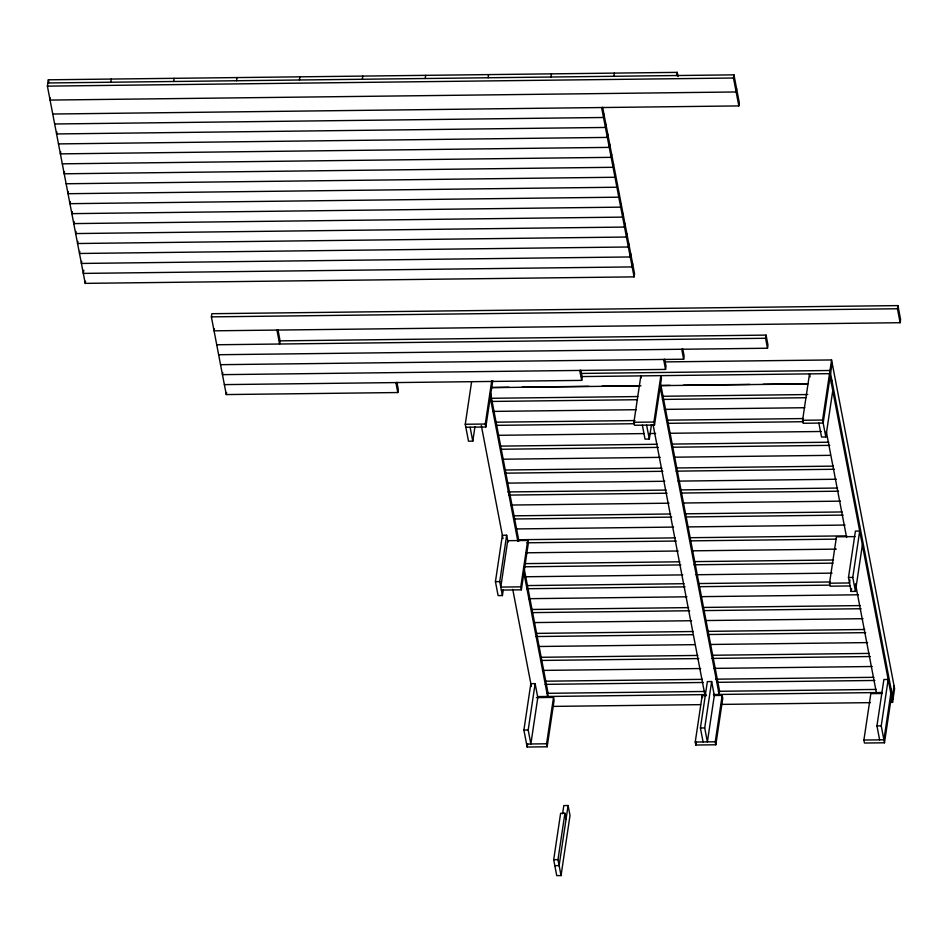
<?xml version="1.0" encoding="UTF-8"?>
<svg xmlns="http://www.w3.org/2000/svg" width="948" height="948" viewBox="0 0 948 948"><rect width="100%" height="100%" fill="white"/><g stroke="black" fill="none" stroke-linecap="round" stroke-linejoin="round"><path stroke-width="1.42" d="M602.632 107.219L634.556 273.711L634.082 276.875L85.225 283.369L47.4 86.126L48.348 79.81L677.251 72.368L678.057 76.551M50.386 97.964L50.078 100.073L736.158 91.968L736.62 88.804M56.88 131.843L56.572 133.941L605.428 127.459L605.902 124.295M60.708 151.763L60.388 153.872L609.256 147.378L609.73 144.215M64.523 171.683L64.215 173.792L613.072 167.298L613.546 164.134M68.351 191.603L68.031 193.712L616.899 187.23L617.361 184.066M70.259 201.569L69.939 203.678L618.807 197.184L619.281 194.02M72.166 211.534L71.858 213.644L620.715 207.15L621.189 203.986M74.074 221.488L73.766 223.598L622.623 217.116L623.097 213.952M75.994 231.454L75.674 233.564L624.531 227.07L625.005 223.906M77.902 241.408L77.582 243.518L626.45 237.036L626.912 233.872M79.81 251.374L79.49 253.483L628.358 246.99L628.832 243.837M81.718 261.34L81.41 263.449L630.266 256.955L630.74 253.791M110.762 82.227L111.236 79.063M83.791 270.239L83.317 273.403L632.174 266.921L632.648 263.757M85.225 283.369L85.545 281.26M173.65 81.481L174.124 78.317M236.55 80.734L237.012 77.57M396.904 382.269L398.267 389.379L397.793 392.543L226.276 394.569L211.38 316.869L211.842 313.705L897.922 305.6L900.6 319.547L900.126 322.711L214.047 330.816L214.367 328.707M222.768 372.54L222.46 374.65L665.543 369.412L666.017 366.248L664.655 359.126M226.276 394.569L226.596 392.46M299.438 79.999L299.912 76.835M362.326 79.253L362.8 76.089M425.214 78.506L425.688 75.342M488.101 77.76L488.576 74.596M474.96 426.647L472.791 441.152L468.502 441.199L465.255 424.266L471.535 382.222M465.824 427.252L485.838 427.015L485.269 424.029L491.763 380.539M485.838 427.015L492.77 380.622M551.001 77.025L551.463 73.861M503.269 589.751L502.404 595.557L498.115 595.605L495.437 581.657L502.369 535.264L506.659 535.217L507.998 542.185M502.404 595.557L499.726 581.61L506.659 535.217M520.784 586.848L527.716 540.455L507.713 540.692L500.781 587.085L520.784 586.848L521.364 589.834L501.35 590.071M521.364 589.834L528.297 543.441L527.716 540.455M603.995 114.329L603.521 117.493L54.664 123.987M613.889 76.278L614.363 73.115M607.81 134.261L607.336 137.413L58.48 143.906M536.367 697.61L553.525 697.396L554.094 700.394L547.162 746.787L527.147 747.024L523.9 730.079L530.833 683.698L535.122 683.638L537.8 697.586L530.868 743.979L528.19 730.031L535.122 683.638M611.638 154.18L611.164 157.344L62.295 163.826M224.368 384.615L581.693 380.385L582.167 377.221L580.804 370.111M527.147 747.024L527.586 744.121M615.453 174.1L614.979 177.264L66.123 183.758M547.162 746.787L546.581 743.789L553.525 697.396M562.591 813.799L563.811 805.575L568.101 805.516L570.021 815.481L561.038 875.585L556.749 875.632L553.691 859.694L560.624 813.301L564.913 813.254L566.051 819.226M561.038 875.585L557.981 859.646L564.913 813.254M676.777 75.532L677.251 72.368M568.101 805.516L559.119 865.619L554.841 865.666M654.499 425.024L653.93 422.038L660.863 375.645L661.431 378.631L654.499 425.024L634.485 425.261L633.916 422.275L640.848 375.882L641.227 377.873M642.353 425.166L645.019 439.114L649.309 439.066L651.477 424.562M220.54 364.684L683.65 359.209L684.124 356.045L682.761 348.935M52.744 114.021L738.824 105.915L733.479 78.02L733.953 74.856L47.874 82.974M738.824 105.915L739.298 102.751L733.953 74.856M713.607 695.512L722.186 695.405L722.755 698.392L715.823 744.784L695.808 745.021L695.24 742.035L702.172 695.642L706.461 695.595M695.808 745.021L696.247 742.13M703.096 741.94L700.418 727.993L707.362 681.6L711.64 681.553L714.318 695.5L707.386 741.893L704.708 727.945L711.64 681.553M218.633 354.73L767.501 348.236L765.581 338.27L766.055 335.106L279.328 340.865M767.501 348.236L767.975 345.072L766.055 335.106M715.823 744.784L715.242 741.798L722.186 695.405M830.093 376.64L823.16 423.033L803.146 423.27L802.577 420.272L809.509 373.891L810.078 376.877M818.871 423.081L821.549 437.028L825.838 436.981L822.58 420.047L831.562 359.944L664.714 361.911M830.567 373.476L832.143 362.93M831.432 383.608L831.906 380.444M825.838 436.981L832.771 390.588M850.107 585.947L830.093 586.184L829.524 583.198L836.456 536.805L855.037 536.592M848.484 577.486L855.416 531.093L859.706 531.046L852.773 577.439L855.44 591.374L851.15 591.434L848.484 577.486L852.773 577.439M849.965 580.058L849.527 582.961L829.524 583.198M851.15 591.434L851.588 588.53M900.126 322.711L897.448 308.764L897.922 305.6M855.44 591.374L862.372 544.981M891.416 696.401L884.484 742.794L864.469 743.031L863.901 740.044L870.833 693.652L882.268 693.509M879.625 739.855L876.947 725.907L883.88 679.515L888.169 679.467L881.237 725.86L884.484 742.794M890.646 692.419L891.12 689.255M890.847 693.415L883.903 739.807L863.901 740.044M892.459 696.223L894.035 685.688M889.603 702.409L892.566 702.373L894.604 688.675L831.562 359.944M47.4 86.126L733.479 78.02M211.38 316.869L897.448 308.764M216.725 344.764L765.581 338.27M580.449 373.441L829.986 370.49L893.028 699.221M581.456 376.581L829.524 373.654L892.566 702.373M491.206 387.471L508.958 387.258M522.265 387.104L588.803 386.322M602.11 386.156L639.07 385.718M659.725 385.481L670.07 385.35M683.378 385.196L749.915 384.414M763.223 384.26L807.589 383.727M491.811 387.625L640.955 385.86M660.152 385.635L807.803 383.893M489.926 398.302L637.779 396.56M662.865 396.264L807.779 394.546M490.934 401.454L637.317 399.724M662.403 399.428L805.824 397.733M492.841 411.408L636.262 409.714M664.311 409.382L804.781 407.723M495.982 422.192L634.97 420.556M667.451 420.165L803.489 418.566M465.255 424.266L485.269 424.029M633.916 422.275L653.93 422.038M802.577 420.272L822.58 420.047M496.989 425.344L634.508 423.72M668.459 423.318L803.015 421.718M498.897 435.298L643.81 433.591M649.724 433.52L655.637 433.449M670.366 433.272L821.193 431.494M500.568 446.105L657.308 444.257M672.037 444.079L828.777 442.218M501.575 449.245L658.315 447.397M673.044 447.219L829.784 445.37M503.483 459.211L660.223 457.363M674.952 457.185L830.211 455.348M505.154 470.007L661.894 468.158M676.623 467.98L833.363 466.132M504.68 473.171L662.889 471.298M676.149 471.144L834.37 469.272M508.069 483.125L664.809 481.264M678.069 481.11L836.278 479.238M507.879 491.941L666.089 490.069M680.83 489.903L837.558 488.042M508.886 495.093L667.096 493.221M681.837 493.043L838.565 491.194M510.794 505.047L669.004 503.187M683.745 503.009L840.473 501.148M513.946 515.831L670.674 513.982M685.416 513.804L842.144 511.956M514.954 518.983L671.682 517.122M686.423 516.956L843.151 515.096M516.861 528.937L673.59 527.088M688.331 526.91L845.059 525.062M518.532 539.744L675.26 537.883M690.002 537.717L846.73 535.857M526.922 542.801L676.268 541.035M691.009 540.858L835.911 539.151M525.879 552.803L678.175 551.001M692.917 550.824L836.337 549.129M524.588 563.633L679.846 561.797M694.588 561.619L833.576 559.984M524.114 566.797L680.854 564.937M694.114 564.783L833.102 563.148M524.552 576.775L682.761 574.903M696.022 574.749L832.048 573.137M495.437 581.657L499.726 581.61M527.313 585.568L684.053 583.707M698.783 583.541L830.377 581.977M526.839 588.732L685.06 586.859M699.79 586.682L829.915 585.141M528.759 598.686L686.968 596.813M701.698 596.648L858.438 594.787M531.899 609.469L688.639 607.621M703.369 607.443L860.109 605.594M532.906 612.621L689.634 610.761M704.376 610.595L861.104 608.735M534.814 622.575L691.554 620.727M706.284 620.549L863.024 618.7M536.485 633.383L693.213 631.522M707.955 631.356L864.683 629.496M536.011 636.546L692.751 634.686M707.481 634.52L865.69 632.648M539.4 646.489L694.659 644.652M710.87 644.462L867.61 642.602M541.071 657.284L697.799 655.435M712.54 655.258L869.269 653.409M540.597 660.448L698.806 658.576M712.067 658.422L870.276 656.549M542.505 670.414L700.714 668.541M713.974 668.387L872.196 666.515M545.657 681.197L702.385 679.337M715.645 679.183L873.855 677.31M545.183 684.361L703.392 682.489M716.652 682.335L874.862 680.463M547.079 693.32L705.075 691.459M718.359 691.293L876.355 689.433M537.611 696.59L706.082 694.6M713.417 694.517L882.078 692.514M552.945 706.39L700.608 704.648M721.274 704.4L870.418 702.646M523.9 730.079L528.19 730.031M700.418 727.993L704.708 727.945M876.947 725.907L881.237 725.86M526.578 744.026L546.581 743.789M695.24 742.035L715.242 741.798M553.691 859.694L557.981 859.646M826.312 431.624L846.611 537.457M855.499 583.85L876.355 692.585M681.742 349.255L683.65 359.209M663.636 359.446L665.543 369.412M660.934 385.374L719.603 691.282L719.129 694.446L659.915 385.635M601.613 107.539L634.082 276.875M653.125 424.953L704.838 694.611M702.172 695.642L702.551 697.633M646.631 425.119L649.309 439.066M579.785 370.419L581.693 380.385M490.531 393.207L518.888 541.083M523.9 567.177L548.086 693.308L547.612 696.472L523.699 571.786M489.784 394.913L517.857 541.344M481.323 425.534L503.009 538.618M512.75 589.36L531.378 686.494M470.113 427.204L472.791 441.152M395.885 382.577L397.793 392.543M277.954 329.703L280.087 340.853L279.613 344.017L276.946 330.07M48.348 79.81L48.881 82.595"/></g></svg>
